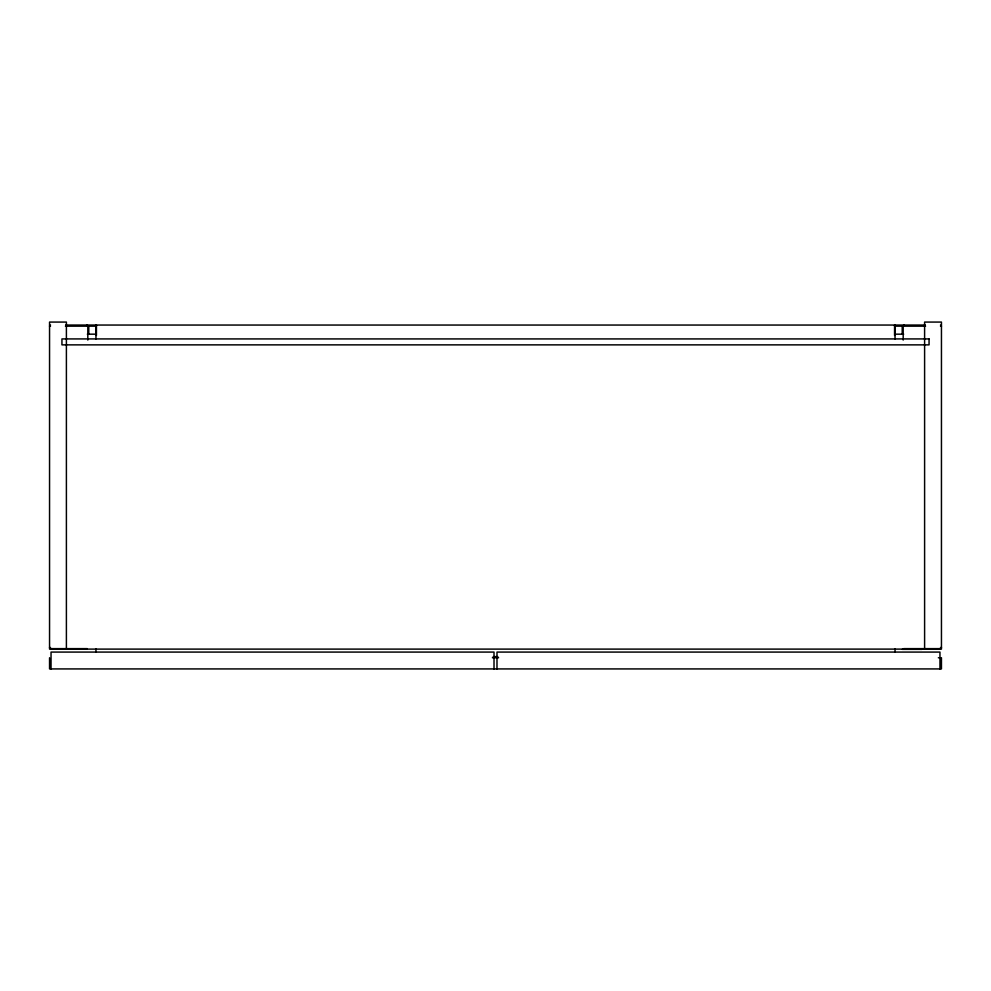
<?xml version="1.0" encoding="UTF-8"?>
<svg xmlns="http://www.w3.org/2000/svg" width="991" height="991" viewBox="0 0 991 991"><rect width="100%" height="100%" fill="white"/><g stroke="black" fill="none" stroke-linecap="round" stroke-linejoin="round"><path stroke-width="1.49" d="M50.504 325.048L49.55 326.163L50.504 326.163M65.654 325.048L925.346 325.048M65.431 326.163L96.437 326.163M894.563 326.163L925.569 326.163M940.496 326.163L941.45 326.163L940.496 325.048M87.344 334.178L95 334.178M896 334.178L903.656 334.178M50.504 647.519L49.55 647.519L50.504 648.634L87.245 648.634M940.496 647.519L941.45 647.519L940.496 648.634L903.755 648.634M902.318 649.34L921.903 649.34M493.184 656.649L497.816 656.649M492.403 657.764L498.597 657.764M938.353 657.764L941.45 657.764L941.45 668.925L49.55 668.925L49.55 657.764M939.963 668.925L939.963 652.078L496.986 652.078L496.986 668.925M924.603 649.105L924.603 322.075L941.45 322.075L941.45 649.105L49.55 649.105L49.55 322.075L66.397 322.075L66.397 649.105M903.185 340.074L903.185 326.163L904.139 325.048L902.219 326.163L902.219 333.893M895.046 325.048L895.046 338.947M895.046 648.944L895.046 652.028M894.563 325.048L894.563 335.429M494.014 668.925L494.014 652.078L51.037 652.078L51.037 668.925M96.437 325.048L96.437 335.429M95.954 325.048L95.954 338.947M95.954 648.944L95.954 652.028M88.781 333.893L88.781 326.163L86.861 325.048L87.815 326.163L87.815 340.074M929.062 338.922L61.938 338.922L61.938 344.868L929.062 344.868L929.062 338.922"/></g></svg>
